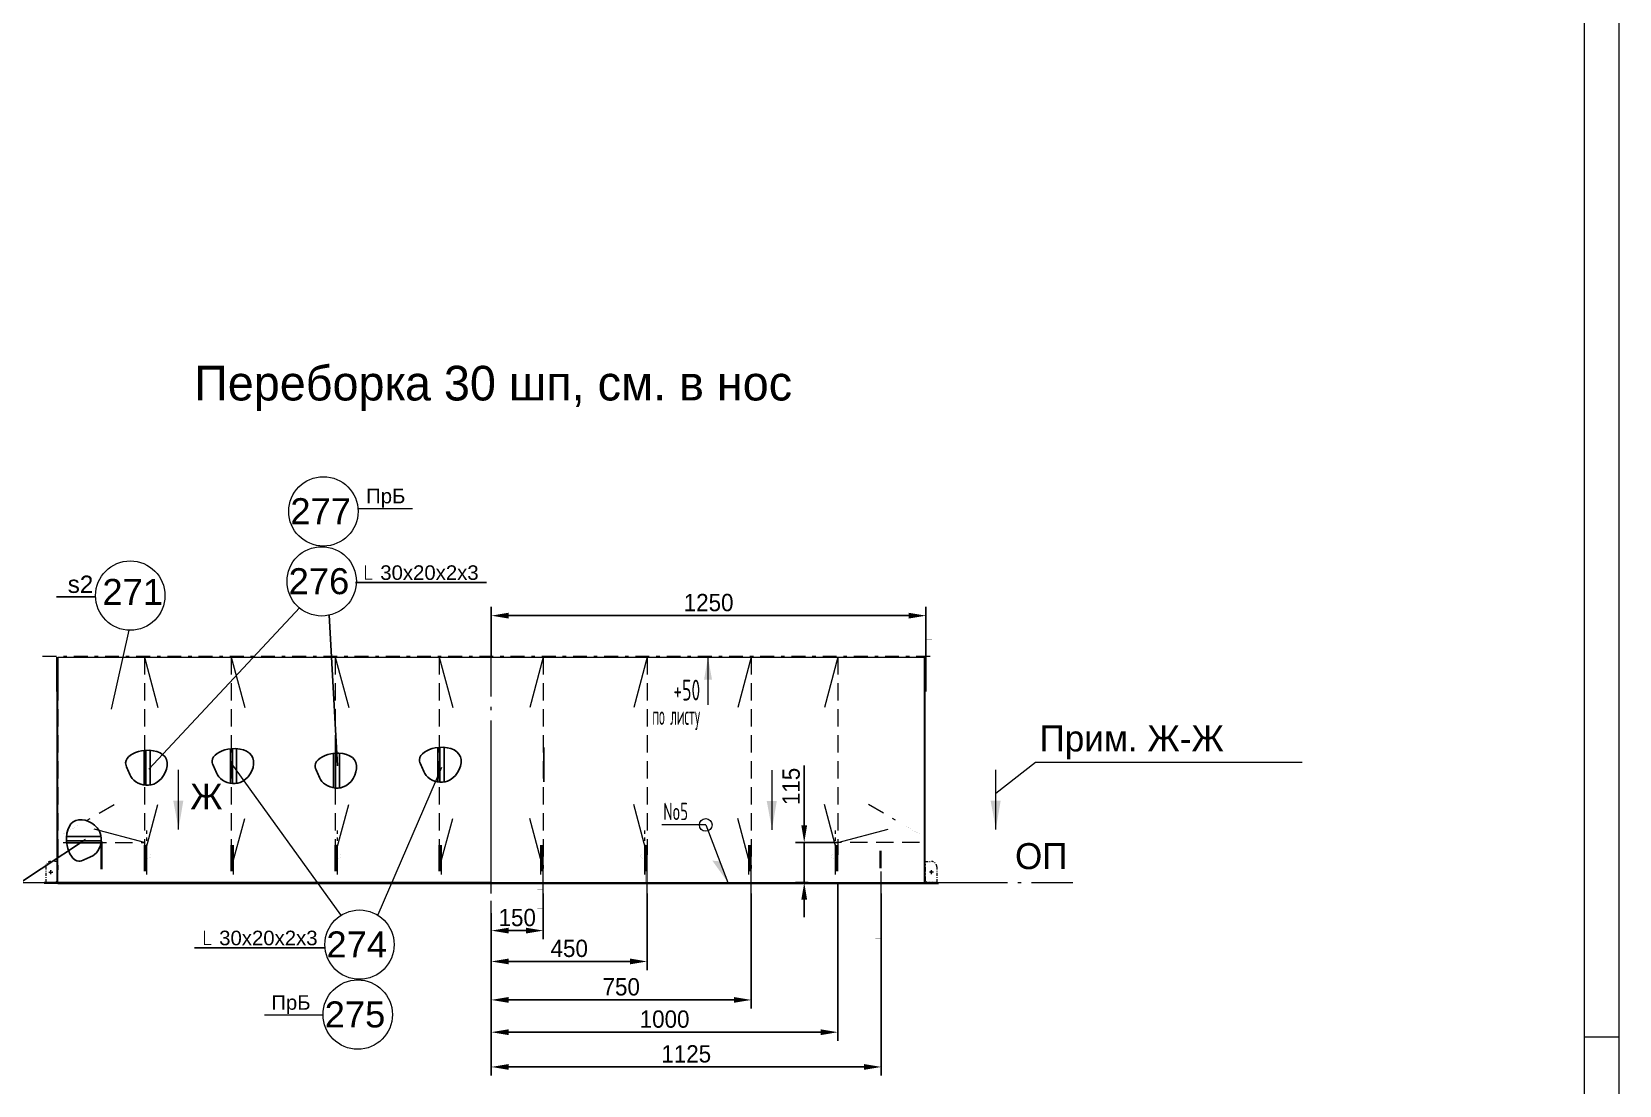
# Model space of a CAD drawing. Header units: millimetres. Extents: x 149544 to 197467, y -3118 to 25363.
# Drawn here: x 180872 to 185451, y 3385 to 6425 of the extents above; entities that cross this region are included whole.
import ezdxf

# ---------------------------------------------------------------- set-up
doc = ezdxf.new("R2010")
doc.units = ezdxf.units.MM
doc.header["$MEASUREMENT"] = 0
for name, pattern in [('K5LT32768', [0]), ('K5LT32769', [0]), ('K5LT32781', [90, 40, -20, 10, -20]), ('K5LT32789', [0]), ('K5LT32790', [520, 450, -30, 10, -30]), ('K5LT32791', [0]), ('K5LT32793', [10, 5, -5]), ('K5LT32794', [10, 5, -5]), ('K5LT32795', [75, 50, -25]), ('K5LT32798', [20, 10, -10]), ('K5LT32807', [0]), ('K5LT32810', [18, 8, -4, 2, -4]), ('K5LT32811', [9, 4, -2, 1, -2]), ('K5LT32812', [27, 12, -6, 3, -6]), ('K5LT_THIN', [0])]:
    doc.linetypes.add(name, pattern=pattern)
doc.layers.add('pen_7', color=1, linetype='Continuous')
doc.styles.add('KTEXTSTYLE', font='GOST_AU.SHX', dxfattribs={"width": 0.96, "height": 5})
doc.styles.add('style5', font='arial.ttf', dxfattribs={"height": 3})
doc.dimstyles.new('PB20', dxfattribs={"dimscale": 20, "dimtxt": 2.5, "dimasz": 2.5, "dimexe": 1.25, "dimexo": 0, "dimtad": 1, "dimdec": 0, "dimtxsty": 'Standard', "dimcen": 2.5, "dimclrd": 7, "dimclre": 7, "dimclrt": 4, "dimadec": 0, "dimazin": 0, "dimtfac": 1, "dimtdec": 0, "dimtmove": 0, "dimatfit": 3, "dimfxl": 1.25, "dimarcsym": 0})

# ---------------------------------------------------------------- blocks, each defined once
blk = doc.blocks.new('*D3223')
at = {"color": 7, "lineweight": -2}
for p, q in [((183100.5, 4135.5), (183100.5, 4308.3)), ((183197.7, 4085.5), (183075.5, 4085.5)), ((183100.5, 3970.5), (183100.5, 4085.5)), ((183112.2, 3970.5), (183075.5, 3970.5)), ((183100.5, 3920.5), (183100.5, 3870.5))]:
    blk.add_line(p, q, dxfattribs=at)
at = {"color": 7}
for points in [[(183092.1, 4135.5), (183108.8, 4135.5), (183100.5, 4085.5)], [(183092.1, 3920.5), (183108.8, 3920.5), (183100.5, 3970.5)]]:
    blk.add_solid(points, dxfattribs=at)
at = {"layer": 'Defpoints', "color": 0}
for p in [(183197.7, 4085.5), (183100.5, 3970.5), (183112.2, 3970.5)]:
    blk.add_point(p, dxfattribs=at)
at = {"color": 4, "insert": (183063, 4247.6), "char_height": 50, "attachment_point": 5, "rotation": 90}
blk.add_mtext('\\H50.0;\\W0.965;\\Q0;\\H50.0;\\W0.965;\\Q0;\\Q0;115', dxfattribs=at)
blk = doc.blocks.new('*D3224')
at = {"color": 7, "lineweight": -2}
for p, q in [((182197.7, 4620.5), (182197.7, 4765.4)), ((183451.7, 4620.5), (183451.7, 4765.4)), ((183401.7, 4740.4), (182247.7, 4740.4))]:
    blk.add_line(p, q, dxfattribs=at)
at = {"color": 7}
for points in [[(182247.7, 4748.8), (182247.7, 4732.1), (182197.7, 4740.4)], [(183401.7, 4748.8), (183401.7, 4732.1), (183451.7, 4740.4)]]:
    blk.add_solid(points, dxfattribs=at)
at = {"layer": 'Defpoints', "color": 0}
for p in [(182197.7, 4740.4), (182197.7, 4620.5), (183451.7, 4620.5)]:
    blk.add_point(p, dxfattribs=at)
at = {"color": 4, "insert": (182824.7, 4777.9), "char_height": 50, "attachment_point": 5}
blk.add_mtext('\\H50.0;\\W0.965;\\Q0;\\Q0;1250\\H50.0;\\W0.965;\\Q0;', dxfattribs=at)
blk = doc.blocks.new('*D3225')
at = {"color": 7, "lineweight": -2}
for p, q in [((182347.7, 3938.5), (182347.7, 3806.6)), ((182197.7, 3881.7), (182197.7, 3806.6)), ((182247.7, 3831.6), (182297.7, 3831.6))]:
    blk.add_line(p, q, dxfattribs=at)
at = {"color": 7}
for points in [[(182247.7, 3840), (182247.7, 3823.3), (182197.7, 3831.6)], [(182297.7, 3840), (182297.7, 3823.3), (182347.7, 3831.6)]]:
    blk.add_solid(points, dxfattribs=at)
at = {"layer": 'Defpoints', "color": 0}
for p in [(182347.7, 3938.5), (182197.7, 3881.7), (182347.7, 3831.6)]:
    blk.add_point(p, dxfattribs=at)
at = {"color": 4, "insert": (182272.7, 3869.1), "char_height": 50, "attachment_point": 5}
blk.add_mtext('\\H50.0;\\W0.965;\\Q0;\\H50.0;\\W0.965;\\Q0;\\Q0;150', dxfattribs=at)
blk = doc.blocks.new('*D3226')
at = {"color": 7, "lineweight": -2}
for p, q in [((182647.7, 3938.5), (182647.7, 3717.6)), ((182197.7, 3881.7), (182197.7, 3717.6)), ((182247.7, 3742.6), (182597.7, 3742.6))]:
    blk.add_line(p, q, dxfattribs=at)
at = {"color": 7}
for points in [[(182247.7, 3751), (182247.7, 3734.3), (182197.7, 3742.6)], [(182597.7, 3751), (182597.7, 3734.3), (182647.7, 3742.6)]]:
    blk.add_solid(points, dxfattribs=at)
at = {"layer": 'Defpoints', "color": 0}
for p in [(182647.7, 3938.5), (182197.7, 3881.7), (182647.7, 3742.6)]:
    blk.add_point(p, dxfattribs=at)
at = {"color": 4, "insert": (182422.7, 3780.1), "char_height": 50, "attachment_point": 5}
blk.add_mtext('\\H50.0;\\W0.965;\\Q0;\\H50.0;\\W0.965;\\Q0;\\Q0;450', dxfattribs=at)
blk = doc.blocks.new('*D3227')
at = {"color": 7, "lineweight": -2}
for p, q in [((182947.7, 3938.5), (182947.7, 3606.6)), ((182197.7, 3881.7), (182197.7, 3606.6)), ((182247.7, 3631.6), (182897.7, 3631.6))]:
    blk.add_line(p, q, dxfattribs=at)
at = {"color": 7}
for points in [[(182247.7, 3640), (182247.7, 3623.3), (182197.7, 3631.6)], [(182897.7, 3640), (182897.7, 3623.3), (182947.7, 3631.6)]]:
    blk.add_solid(points, dxfattribs=at)
at = {"layer": 'Defpoints', "color": 0}
for p in [(182947.7, 3938.5), (182197.7, 3881.7), (182947.7, 3631.6)]:
    blk.add_point(p, dxfattribs=at)
at = {"color": 4, "insert": (182572.7, 3669.1), "char_height": 50, "attachment_point": 5}
blk.add_mtext('\\H50.0;\\W0.965;\\Q0;\\H50.0;\\W0.965;\\Q0;\\Q0;750', dxfattribs=at)
blk = doc.blocks.new('*D3228')
at = {"color": 7, "lineweight": -2}
for p, q in [((183197.7, 3970.5), (183197.7, 3513.5)), ((182197.7, 3881.7), (182197.7, 3513.5)), ((182247.7, 3538.5), (183147.7, 3538.5))]:
    blk.add_line(p, q, dxfattribs=at)
at = {"color": 7}
for points in [[(182247.7, 3546.8), (182247.7, 3530.1), (182197.7, 3538.5)], [(183147.7, 3546.8), (183147.7, 3530.1), (183197.7, 3538.5)]]:
    blk.add_solid(points, dxfattribs=at)
at = {"layer": 'Defpoints', "color": 0}
for p in [(183197.7, 3970.5), (182197.7, 3881.7), (183197.7, 3538.5)]:
    blk.add_point(p, dxfattribs=at)
at = {"color": 4, "insert": (182697.7, 3576), "char_height": 50, "attachment_point": 5}
blk.add_mtext('\\H50.0;\\W0.965;\\Q0;\\H50.0;\\W0.965;\\Q0;\\Q0;1000', dxfattribs=at)
blk = doc.blocks.new('*D3229')
at = {"color": 7, "lineweight": -2}
for p, q in [((183322.7, 3938.5), (183322.7, 3413.2)), ((182197.7, 3881.7), (182197.7, 3413.2)), ((182247.7, 3438.2), (183272.7, 3438.2))]:
    blk.add_line(p, q, dxfattribs=at)
at = {"color": 7}
for points in [[(182247.7, 3446.6), (182247.7, 3429.9), (182197.7, 3438.2)], [(183272.7, 3446.6), (183272.7, 3429.9), (183322.7, 3438.2)]]:
    blk.add_solid(points, dxfattribs=at)
at = {"layer": 'Defpoints', "color": 0}
for p in [(183322.7, 3938.5), (182197.7, 3881.7), (183322.7, 3438.2)]:
    blk.add_point(p, dxfattribs=at)
at = {"color": 4, "insert": (182760.2, 3475.7), "char_height": 50, "attachment_point": 5}
blk.add_mtext('\\H50.0;\\W0.965;\\Q0;\\H50.0;\\W0.965;\\Q0;\\Q0;1125', dxfattribs=at)

msp = doc.modelspace()

# ---------------------------------------------------------------- hatches: boundary and pattern name
for points in [[(182834.6, 4555.3), (182811.5, 4555.4), (182822.8, 4620.5)], [(181280.6, 4206.2), (181309.5, 4206.2), (181295.8, 4124.7)], [(182992.4, 4205.2), (183021.3, 4205.2), (183007.6, 4123.7)], [(183638.1, 4206.2), (183667, 4206.2), (183653.3, 4124.7)], [(182858, 4031.4), (182835.4, 4033.5), (182880.4, 3970.5)]]:
    msp.add_hatch(color=0).paths.add_polyline_path(points)

# ---------------------------------------------------------------- linework, layer by layer
at = {"color": 7, "linetype": 'K5LT32768', "lineweight": 18}
for p, q in [((185451.3, -2414.8), (185451.3, 9465.2)), ((185351.3, 3525.2), (185451.3, 3525.2))]:
    msp.add_line(p, q, dxfattribs=at)
at = {"color": 1, "linetype": 'K5LT32769', "lineweight": 18, "true_color": 0xff0000}
msp.add_line((185351.3, -2314.8), (185351.3, 9365.2), dxfattribs=at)
at = {"color": 0, "linetype": 'K5LT32768', "lineweight": 18}
for p, q in [((181970.2, 5048.4), (181815.4, 5048.4)), ((181152, 4698.4), (181101.4, 4470.4)), ((181764, 3877.6), (181447.7, 4315.5)), ((183653.5, 4228.3), (183768, 4317.7)), ((183768, 4317.7), (184536.8, 4317.7)), ((181296, 4123.7), (181296, 4295.9)), ((182054.5, 4302.4), (181870.6, 3877.6)), ((183007.8, 4122.8), (183007.8, 4295)), ((183653.5, 4123.7), (183653.5, 4295.9)), ((181066.6, 4170.5), (181109.9, 4195.5)), ((183328.7, 4170.5), (183285.4, 4195.5)), ((181031.9, 4150.5), (181040.6, 4155.5)), ((182816.4, 4136.4), (182689.5, 4136.4)), ((182816.4, 4136.4), (182880.4, 3970.5)), ((183363.4, 4150.5), (183354.7, 4155.5)), ((182197.7, 3938.5), (182197.7, 4002.5)), ((182347.7, 3938.5), (182347.7, 4002.5)), ((182647.7, 3938.5), (182647.7, 4002.5)), ((182947.7, 3938.5), (182947.7, 4002.5)), ((183322.7, 3938.5), (183322.7, 4002.5)), ((181711, 3588), (181543.9, 3588))]:
    msp.add_line(p, q, dxfattribs=at)
at = {"color": 7}
for p, q in [((181994.5, 4836.2), (181806.1, 4836.2)), ((181645.8, 4764.2), (181210.3, 4297.5)), ((181730.5, 4742.4), (181754.7, 4307.2)), ((181196.3, 4351.1), (181196.3, 4252.6)), ((181201.6, 4351.1), (181201.6, 4252.6)), ((181213.8, 4351.1), (181213.8, 4252.6)), ((181446, 4355.8), (181446, 4257.3)), ((181451.2, 4355.8), (181451.2, 4257.3)), ((181463.4, 4355.8), (181463.4, 4257.3)), ((182044.1, 4359.7), (182044.1, 4261.2)), ((182049.4, 4359.7), (182049.4, 4261.2)), ((182061.6, 4359.7), (182061.6, 4261.2)), ((182349.7, 4359.7), (182349.7, 4261.2)), ((181743, 4342.6), (181743, 4244.2)), ((181748.2, 4342.6), (181748.2, 4244.2)), ((181760.4, 4342.6), (181760.4, 4244.2)), ((180656.3, 3850), (181027.5, 4094.1)), ((180973.3, 4102.7), (181071.8, 4102.7)), ((180973.3, 4090.5), (181071.8, 4090.5)), ((180973.3, 4085.3), (181071.8, 4085.3)), ((181529.9, 3781.9), (181341.6, 3781.9))]:
    msp.add_line(p, q, dxfattribs=at)
for p, q in [((181994.5, 4836.2), (182184.5, 4836.2)), ((180943.3, 4794.5), (181054, 4794.5)), ((181529.9, 3781.9), (181719.9, 3781.9))]:
    msp.add_line(p, q)
at = {"color": 0, "linetype": 'K5LT32781', "lineweight": 18}
for p, q in [((180903.7, 4623.5), (183480.1, 4623.5)), ((180922, 4000.5), (180933.3, 4000.5)), ((180927.7, 3994.9), (180927.7, 4006.1)), ((183473.3, 4000.5), (183462, 4000.5)), ((183467.7, 3994.9), (183467.7, 4006.1))]:
    msp.add_line(p, q, dxfattribs=at)
at = {"color": 0, "linetype": 'K5LT32769', "lineweight": 18}
for p, q in [((180943.7, 4620.5), (180943.7, 4522)), ((180947.7, 4620.5), (183447.7, 4620.5)), ((180947.7, 4520.5), (180947.7, 4620.5)), ((180947.7, 4520.5), (180947.7, 4620.5)), ((180947.7, 4620.5), (180947.7, 4522)), ((181197.7, 4620.5), (181236.5, 4475.6)), ((181447.7, 4620.5), (181486.5, 4475.6)), ((181747.7, 4620.5), (181786.5, 4475.6)), ((182047.7, 4620.5), (182086.5, 4475.6)), ((182347.7, 4620.5), (182308.8, 4475.6)), ((182647.7, 4620.5), (182608.8, 4475.6)), ((182947.7, 4620.5), (182908.8, 4475.6)), ((183197.7, 4620.5), (183158.8, 4475.6)), ((183447.7, 4520.5), (183447.7, 4620.5)), ((183447.7, 4520.5), (183447.7, 4620.5)), ((183447.7, 4620.5), (183447.7, 4522)), ((183451.7, 4620.5), (183451.7, 4522)), ((180945.7, 3970.5), (180945.7, 4520.5)), ((180947.7, 3970.5), (180947.7, 4520.5)), ((183447.7, 3970.5), (183447.7, 4520.5)), ((183449.7, 3970.5), (183449.7, 4520.5)), ((181197.7, 4050.5), (181236.5, 4195.4)), ((181747.7, 4050.5), (181786.5, 4195.4)), ((182647.7, 4050.5), (182608.8, 4195.4)), ((183197.7, 4050.5), (183158.8, 4195.4)), ((181197.7, 4085.5), (181052.8, 4124.3)), ((181447.7, 4010.5), (181486.5, 4155.4)), ((182047.7, 4010.5), (182086.5, 4155.4)), ((182347.7, 4010.5), (182308.8, 4155.4)), ((182947.7, 4010.5), (182908.8, 4155.4)), ((183197.7, 4085.5), (183342.6, 4124.3)), ((181072.6, 4008.7), (181072.6, 4088.7)), ((181075.6, 4008.7), (181075.6, 4088.7)), ((181197.7, 4003.3), (181197.7, 4078.6)), ((181200.7, 4003.3), (181200.7, 4078.6)), ((181447.7, 4003.3), (181447.7, 4078.6)), ((181450.7, 4003.3), (181450.7, 4078.6)), ((181747.7, 4003.3), (181747.7, 4078.6)), ((181750.7, 4003.3), (181750.7, 4078.6)), ((182047.7, 4003.3), (182047.7, 4078.6)), ((182050.7, 4003.3), (182050.7, 4078.6)), ((182344.7, 4003.3), (182344.7, 4078.6)), ((182347.7, 4003.3), (182347.7, 4078.6)), ((182644.7, 4003.3), (182644.7, 4078.6)), ((182647.7, 4003.3), (182647.7, 4078.6)), ((182944.7, 4003.3), (182944.7, 4078.6)), ((182947.7, 4003.3), (182947.7, 4078.6)), ((183194.7, 4003.3), (183194.7, 4078.6)), ((183197.7, 4003.3), (183197.7, 4078.6)), ((180947.7, 3970.5), (180907.7, 3970.5)), ((180947.7, 3967.5), (180907.7, 3967.5)), ((180947.7, 3970.5), (183447.7, 3970.5)), ((180947.7, 3967.5), (183447.7, 3967.5)), ((183447.7, 3970.5), (183487.7, 3970.5)), ((183447.7, 3967.5), (183487.7, 3967.5))]:
    msp.add_line(p, q, dxfattribs=at)
at = {"color": 0, "linetype": 'K5LT32795', "lineweight": 18}
for p, q in [((180947.7, 4620.5), (180947.7, 4006.8)), ((181197.7, 4620.5), (181197.7, 4050.5)), ((181447.7, 4620.5), (181447.7, 4010.5)), ((181747.7, 4620.5), (181747.7, 4050.5)), ((182047.7, 4620.5), (182047.7, 4010.5)), ((182347.7, 4620.5), (182347.7, 4010.5)), ((182647.7, 4620.5), (182647.7, 4050.5)), ((182947.7, 4620.5), (182947.7, 4010.5)), ((183197.7, 4620.5), (183197.7, 4050.5)), ((183447.7, 4620.5), (183447.7, 4006.8)), ((180962.7, 4085.5), (181197.7, 4085.5)), ((183432.7, 4085.5), (183197.7, 4085.5)), ((183319.5, 4011.7), (183319.5, 4084.8)), ((183322.5, 4011.7), (183322.5, 4084.8))]:
    msp.add_line(p, q, dxfattribs=at)
at = {"color": 0, "linetype": 'K5LT32790', "lineweight": 18}
for p, q in [((182197.7, 3467.5), (182197.7, 4623.5)), ((180636.5, 3970.5), (183875.6, 3970.5))]:
    msp.add_line(p, q, dxfattribs=at)
at = {"color": 0, "linetype": 'K5LT32807', "lineweight": 18}
msp.add_line((182822.8, 4620.5), (182822.2, 4482.8), dxfattribs=at)
at = {"color": 0, "linetype": 'K5LT32798', "lineweight": 18}
for p, q in [((181204.7, 4050.5), (181204.7, 4130.5)), ((181754.7, 4050.5), (181754.7, 4130.5)), ((182640.6, 4050.5), (182640.6, 4130.5)), ((183190.6, 4050.5), (183190.6, 4130.5)), ((181454.7, 4005.5), (181454.7, 4085.5)), ((182054.7, 4005.5), (182054.7, 4085.5)), ((182340.6, 4005.5), (182340.6, 4085.5)), ((182940.6, 4005.5), (182940.6, 4085.5))]:
    msp.add_line(p, q, dxfattribs=at)
at = {"color": 0, "linetype": 'K5LT32791', "lineweight": 18}
for p, q in [((181204.7, 3993.3), (181204.7, 4078.6)), ((181454.7, 3993.3), (181454.7, 4078.6)), ((181754.7, 3993.3), (181754.7, 4078.6)), ((182054.7, 3993.3), (182054.7, 4078.6)), ((182340.6, 3993.3), (182340.6, 4078.6)), ((182640.6, 3993.3), (182640.6, 4078.6)), ((182940.6, 3993.3), (182940.6, 4078.6)), ((183190.6, 3993.3), (183190.6, 4078.6)), ((182197.7, 3970.5), (180947.7, 3970.5)), ((182197.7, 3970.5), (183447.7, 3970.5))]:
    msp.add_line(p, q, dxfattribs=at)
at = {"color": 0, "linetype": 'K5LT32810', "lineweight": 18}
for p, q in [((180945.5, 4031.1), (180927.7, 4031.1)), ((183449.9, 4031.1), (183467.7, 4031.1)), ((180912.7, 4016.1), (180912.7, 3970.5)), ((183482.7, 4016.1), (183482.7, 3970.5))]:
    msp.add_line(p, q, dxfattribs=at)
at = {"color": 0, "linetype": 'K5LT32812', "lineweight": 18}
for p, q in [((180945.5, 3975.5), (180945.5, 4031.1)), ((183449.9, 3975.5), (183449.9, 4031.1))]:
    msp.add_line(p, q, dxfattribs=at)
at = {"color": 0, "linetype": 'K5LT32811', "lineweight": 18}
for p, q in [((180912.7, 3970.5), (180940.5, 3970.5)), ((180940.5, 3970.5), (180945.5, 3975.5)), ((183454.9, 3970.5), (183449.9, 3975.5)), ((183482.7, 3970.5), (183454.9, 3970.5))]:
    msp.add_line(p, q, dxfattribs=at)
at = {"const_width": 3}
for points in [[(181834.9, 4885.4), (181834.9, 4846.1), (181854.5, 4846.1)], [(181370.3, 3831.1), (181370.3, 3791.8), (181390, 3791.8)]]:
    msp.add_lwpolyline(points, dxfattribs=at)
at = {"color": 0, "linetype": 'K5LT32789', "const_width": 0.18}
for points in [[(183451.7, 4670.7), (183451.7, 4725.7), (183468.8, 4725.7), (183468.8, 4670.7)], [(183028.8, 4102.6), (183083.8, 4102.6), (183083.8, 4085.5), (183028.8, 4085.5)], [(182330.6, 3896.3), (182330.6, 3951.2), (182347.7, 3951.2), (182347.7, 3896.3)], [(182630.6, 3846.7), (182630.6, 3901.7), (182647.7, 3901.7), (182647.7, 3846.7)], [(182930.6, 3809), (182930.6, 3864), (182947.7, 3864), (182947.7, 3809)], [(183180.6, 3783.3), (183180.6, 3838.3), (183197.7, 3838.3), (183197.7, 3783.3)], [(183305.6, 3752.9), (183305.6, 3807.9), (183322.7, 3807.9), (183322.7, 3752.9)]]:
    msp.add_lwpolyline(points, close=True, dxfattribs=at)
at = {"color": 0, "linetype": 'K5LT32769', "const_width": 0.18}
for points in [[(180947.7, 4445.5), (180947.7, 4444.5), (180948, 4443.8), (180948.7, 4443.5), (180973.7, 4443.5), (180974.7, 4443.3), (180975.4, 4442.5), (180975.7, 4441.5), (180975.7, 4426.5), (180976, 4425.8), (180976.7, 4425.5), (180977.7, 4425.5), (180977.7, 4445.5), (180947.7, 4445.5)], [(183447.7, 4445.5), (183447.7, 4444.5), (183447.4, 4443.8), (183446.7, 4443.5), (183421.7, 4443.5), (183420.7, 4443.3), (183419.9, 4442.5), (183419.7, 4441.5), (183419.7, 4426.5), (183419.4, 4425.8), (183418.7, 4425.5), (183417.7, 4425.5), (183417.7, 4445.5), (183447.7, 4445.5)]]:
    msp.add_lwpolyline(points, dxfattribs=at)
at = {"color": 0, "linetype": 'K5LT32768', "const_width": 0.18}
for points in [[(180962.7, 4085.5), (180962.7, 4110.5), (181006, 4135.5)], [(183432.7, 4085.5), (183432.7, 4110.5), (183389.4, 4135.5)]]:
    msp.add_lwpolyline(points, dxfattribs=at)
at = {"color": 0, "linetype": 'K5LT_THIN', "const_width": 0.18}
for points in [[(181319.9, 4123.7), (181218.9, 4123.7)], [(182983.7, 4123.7), (183084.7, 4123.7)], [(183677.4, 4123.7), (183576.4, 4123.7)]]:
    msp.add_lwpolyline(points, dxfattribs=at)
at = {"color": 0, "linetype": 'K5LT32793', "const_width": 0.18}
for points in [[(181197.7, 3970.5), (181202.7, 3970.5), (181202.7, 4033.8), (181202.9, 4035.2), (181203.6, 4036.4), (181204.7, 4037.3), (181214.7, 4043.1), (181215.9, 4044.2), (181216.6, 4045.8), (181216.5, 4047.6), (181215.7, 4049.1), (181214.4, 4050.1), (181212.7, 4050.5), (181197.7, 4050.5), (181197.7, 3970.5)], [(181747.7, 3970.5), (181752.7, 3970.5), (181752.7, 4033.8), (181752.9, 4035.2), (181753.6, 4036.4), (181754.7, 4037.3), (181764.7, 4043.1), (181765.9, 4044.2), (181766.6, 4045.8), (181766.5, 4047.6), (181765.7, 4049.1), (181764.4, 4050.1), (181762.7, 4050.5), (181747.7, 4050.5), (181747.7, 3970.5)], [(182647.7, 3970.5), (182642.7, 3970.5), (182642.7, 4033.8), (182642.4, 4035.2), (182641.7, 4036.4), (182640.7, 4037.3), (182630.7, 4043.1), (182629.4, 4044.2), (182628.7, 4045.8), (182628.8, 4047.6), (182629.6, 4049.1), (182631, 4050.1), (182632.7, 4050.5), (182647.7, 4050.5), (182647.7, 3970.5)], [(183197.7, 3970.5), (183192.7, 3970.5), (183192.7, 4033.8), (183192.4, 4035.2), (183191.7, 4036.4), (183190.7, 4037.3), (183180.7, 4043.1), (183179.4, 4044.2), (183178.7, 4045.8), (183178.8, 4047.6), (183179.6, 4049.1), (183181, 4050.1), (183182.7, 4050.5), (183197.7, 4050.5), (183197.7, 3970.5)], [(181072.7, 3970.5), (181075.7, 3970.5), (181075.7, 4004.9), (181107.7, 4004.9), (181107.7, 4008.1), (181072.7, 4008.1), (181072.7, 3970.5)], [(181447.7, 3970.5), (181450.7, 3970.5), (181450.7, 4004.9), (181482.7, 4004.9), (181482.7, 4008.1), (181447.7, 4008.1), (181447.7, 3970.5)], [(182047.7, 3970.5), (182050.7, 3970.5), (182050.7, 4004.9), (182082.7, 4004.9), (182082.7, 4008.1), (182047.7, 4008.1), (182047.7, 3970.5)], [(182347.7, 3970.5), (182344.7, 3970.5), (182344.7, 4004.9), (182312.7, 4004.9), (182312.7, 4008.1), (182347.7, 4008.1), (182347.7, 3970.5)], [(182947.7, 3970.5), (182944.7, 3970.5), (182944.7, 4004.9), (182912.7, 4004.9), (182912.7, 4008.1), (182947.7, 4008.1), (182947.7, 3970.5)], [(183322.7, 3970.5), (183319.7, 3970.5), (183319.7, 4004.9), (183287.7, 4004.9), (183287.7, 4008.1), (183322.7, 4008.1), (183322.7, 3970.5)]]:
    msp.add_lwpolyline(points, dxfattribs=at)
at = {"color": 0, "linetype": 'K5LT32781', "const_width": 0.18}
for points in [[(180927.7, 4005), (180925.9, 4004.7), (180924.5, 4003.7), (180923.5, 4002.2), (180923.2, 4000.5), (180923.5, 3998.8), (180924.5, 3997.3), (180925.9, 3996.4), (180927.7, 3996), (180929.4, 3996.4), (180930.8, 3997.3), (180931.8, 3998.8), (180932.2, 4000.5), (180931.8, 4002.2), (180930.8, 4003.7), (180929.4, 4004.7), (180927.7, 4005)], [(183467.7, 4005), (183469.4, 4004.7), (183470.8, 4003.7), (183471.8, 4002.2), (183472.2, 4000.5), (183471.8, 3998.8), (183470.8, 3997.3), (183469.4, 3996.4), (183467.7, 3996), (183465.9, 3996.4), (183464.5, 3997.3), (183463.5, 3998.8), (183463.2, 4000.5), (183463.5, 4002.2), (183464.5, 4003.7), (183465.9, 4004.7), (183467.7, 4005)]]:
    msp.add_lwpolyline(points, dxfattribs=at)
at = {"color": 0, "linetype": 'K5LT32794', "const_width": 0.18}
for points in [[(180927.7, 4004.5), (180925.9, 4004.1), (180924.5, 4003), (180923.8, 4001.4), (180923.8, 3999.6), (180924.5, 3998), (180925.9, 3996.9), (180927.7, 3996.5), (180929.4, 3996.9), (180930.8, 3998), (180931.6, 3999.6), (180931.6, 4001.4), (180930.8, 4003), (180929.4, 4004.1), (180927.7, 4004.5)], [(183467.7, 4004.5), (183469.4, 4004.1), (183470.8, 4003), (183471.6, 4001.4), (183471.6, 3999.6), (183470.8, 3998), (183469.4, 3996.9), (183467.7, 3996.5), (183465.9, 3996.9), (183464.5, 3998), (183463.8, 3999.6), (183463.8, 4001.4), (183464.5, 4003), (183465.9, 4004.1), (183467.7, 4004.5)]]:
    msp.add_lwpolyline(points, dxfattribs=at)
at = {"color": 0, "linetype": 'K5LT32768', "lineweight": 18}
for centre, radius in [((181713.6, 5041.3), 100), ((181708.6, 4839.4), 100), ((181156.5, 4798.3), 100), ((182816.4, 4136.4), 18.3), ((181817.7, 3791.2), 100), ((181812.6, 3589.3), 100)]:
    msp.add_circle(centre, radius, dxfattribs=at)
at = {"color": 0, "linetype": 'K5LT32810', "lineweight": 18}
for centre, start, end in [((180927.7, 4016.1), 90, 180), ((183467.7, 4016.1), 0, 90)]:
    msp.add_arc(centre, 15, start, end, dxfattribs=at)
at = {"color": 7}
for points, start_tangent, end_tangent in [([(181155.3, 4282.2), (181143.1, 4316.2), (181188.5, 4350.2), (181260.9, 4325), (181231.2, 4257.8), (181172.8, 4261.3), (181155.3, 4282.2)], (-0.328323, 0.944566), (-0.328323, 0.944566)), ([(181405, 4287), (181392.8, 4321), (181438.2, 4354.9), (181510.5, 4329.7), (181480.9, 4262.6), (181422.5, 4266), (181405, 4287)], (-0.328323, 0.944566), (-0.328323, 0.944566)), ([(182003.2, 4290.8), (181990.9, 4324.8), (182036.3, 4358.8), (182108.7, 4333.5), (182079, 4266.4), (182020.6, 4269.9), (182003.2, 4290.8)], (-0.328323, 0.944566), (-0.328323, 0.944566)), ([(181702, 4273.8), (181689.8, 4307.8), (181735.1, 4341.8), (181807.5, 4316.5), (181777.9, 4249.4), (181719.4, 4252.9), (181702, 4273.8)], (-0.328323, 0.944566), (-0.328323, 0.944566)), ([(181042.1, 4044.3), (181008.1, 4032.1), (180974.1, 4077.5), (180999.4, 4149.8), (181066.5, 4120.2), (181063, 4061.8), (181042.1, 4044.3)], (-0.944566, -0.328323), (-0.944566, -0.328323))]:
    msp.add_spline(points, degree=3, dxfattribs=dict(at, start_tangent=start_tangent, end_tangent=end_tangent))

# ---------------------------------------------------------------- texts
at = {"color": 0, "char_height": 2.5, "attachment_point": 1, "style": 'KTEXTSTYLE'}
for s, insert in [('\\H3.5;\\W0.965;\\Q15;\\Q0;\\W0.765;\\H60.00;{\\c16711935;+50}', (182723.1, 4555.6)), ('\\H3.5;\\W0.965;\\Q15;\\Q0;\\W0.565;\\H55.00;{\\c16711935;по листу}', (182662.5, 4480)), ('\\H3.5;\\W0.965;\\Q15;\\Q0;\\W0.765;\\H50.00;{\\c16711935;No5}', (182694, 4200.4))]:
    msp.add_mtext(s, dxfattribs=dict(at, insert=insert))
at = {"layer": 'pen_7', "color": 0, "style": 'style5', "width": 0.965}
for s, height, p in [('Переборка 30 шп, см. в нос', 100, (181340.9, 5361.3)), ('Прим. Ж-Ж', 75, (183779.4, 4348.6)), ('Ж', 75, (181329.3, 4181.1)), ('ОП', 75, (183708.5, 4009.1))]:
    msp.add_text(s, height=height, dxfattribs=at).set_placement(p)
at = {"layer": 'pen_7', "color": 0, "style": 'style5'}
for s, height, p in [('ПрБ', 42, (181836.8, 5064.5)), ('s2', 50, (180976.1, 4806)), ('30х20х2х3', 42, (181877.6, 4843.6)), ('30х20х2х3', 42, (181413, 3789.4)), ('ПрБ', 42, (181563.3, 3603.2))]:
    msp.add_text(s, height=height, dxfattribs=at).set_placement(p)
at = {"layer": 'pen_7', "color": 2, "style": 'style5'}
for s, p in [('277', (181618.3, 5004.4)), ('276', (181613.3, 4802.4)), ('271', (181076.1, 4771.3)), ('274', (181722.4, 3754.3)), ('275', (181717.3, 3552.3))]:
    msp.add_text(s, height=75, dxfattribs=at).set_placement(p)

# ---------------------------------------------------------------- dimensions: what is measured, and where the dimension line sits
at = {"color": 0}
for base, p1, p2, text, picture, middle in [((182197.7, 4740.4), (183451.7, 4620.5), (182197.7, 4620.5), '\\H50.0;\\W0.965;\\Q0;\\Q0;1250\\H50.0;\\W0.965;\\Q0;', '*D3224', (182824.7, 4740.4)), ((183197.7, 3538.5), (182197.7, 3881.7), (183197.7, 3970.5), '\\H50.0;\\W0.965;\\Q0;\\H50.0;\\W0.965;\\Q0;\\Q0;1000', '*D3228', (182697.7, 3538.5)), ((182347.7, 3831.6), (182197.7, 3881.7), (182347.7, 3938.5), '\\H50.0;\\W0.965;\\Q0;\\H50.0;\\W0.965;\\Q0;\\Q0;150', '*D3225', (182272.7, 3831.6)), ((182647.7, 3742.6), (182197.7, 3881.7), (182647.7, 3938.5), '\\H50.0;\\W0.965;\\Q0;\\H50.0;\\W0.965;\\Q0;\\Q0;450', '*D3226', (182422.7, 3742.6)), ((182947.7, 3631.6), (182197.7, 3881.7), (182947.7, 3938.5), '\\H50.0;\\W0.965;\\Q0;\\H50.0;\\W0.965;\\Q0;\\Q0;750', '*D3227', (182572.7, 3631.6)), ((183322.7, 3438.2), (182197.7, 3881.7), (183322.7, 3938.5), '\\H50.0;\\W0.965;\\Q0;\\H50.0;\\W0.965;\\Q0;\\Q0;1125', '*D3229', (182760.2, 3438.2))]:
    dim = msp.add_linear_dim(base=base, p1=p1, p2=p2, text=text, dimstyle='PB20', dxfattribs=at)
    dim.commit()
    dim.dimension.update_dxf_attribs({"geometry": picture, "text_midpoint": middle, "dimtype": 160})
dim = msp.add_linear_dim(base=(183100.5, 3970.5), p1=(183197.7, 4085.5), p2=(183112.2, 3970.5), angle=90, text='\\H50.0;\\W0.965;\\Q0;\\H50.0;\\W0.965;\\Q0;\\Q0;115', dimstyle='PB20', dxfattribs=at)
dim.commit()
dim.dimension.update_dxf_attribs({"geometry": '*D3223', "text_midpoint": (183100.5, 4247.6), "dimtype": 160})

doc.saveas('drawing.dxf')
